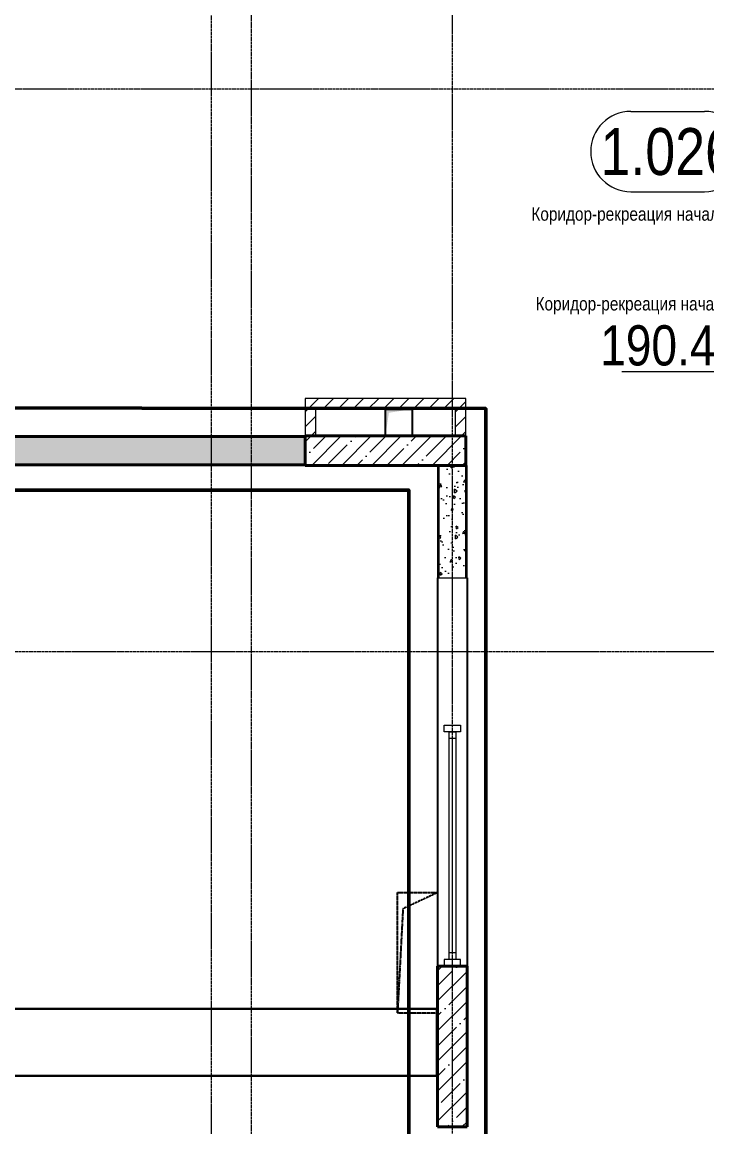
# Model space of a CAD drawing. Header units: millimetres. Extents: x -7155 to 483283, y -227682 to 148426.
# Drawn here: x 4588 to 9700, y 17750 to 26000 of the extents above; entities that cross this region are included whole.
import ezdxf
from ezdxf.enums import TextEntityAlignment as Align

# ---------------------------------------------------------------- set-up
doc = ezdxf.new("R2010")
doc.units = ezdxf.units.MM
for name, pattern in [('CENTER2', [28.575, 19.05, -3.175, 3.175, -3.175]), ('HIDDEN', [9.525, 6.35, -3.175]), ('HIDDEN2', [4.7625, 3.175, -1.5875])]:
    doc.linetypes.add(name, pattern=pattern)
doc.layers.get('Defpoints').update_dxf_attribs({"color": 140})
for name, color, linetype, lineweight, true_color in [('A-AREA', 7, 'Continuous', 15, 0x7f7f7f), ('АР_Оси_РД_100', 7, 'Continuous', 0, 0x525252), ('РД_Витраж_вн', 7, 'Continuous', 25, 0x148aff), ('РД_Оси_100', 7, 'Continuous', 0, 0x525252), ('РД_проем_инж перемыч_фахверк', 7, 'Continuous', 18, 0xff1f1f)]:
    doc.layers.add(name, color=color, linetype=linetype, lineweight=lineweight, true_color=true_color)
for name, color, linetype, lineweight in [('АР_Area', 5, 'Continuous', 5), ('АР_Колонны', 70, 'Continuous', 30), ('АР_Окна', 4, 'Continuous', 5), ('АР_площадь пом', 5, 'Continuous', 5), ('АР_Стены ЖБ', 7, 'Continuous', 30), ('АР_Стены ПЕНОблок', 52, 'Continuous', 20), ('АР_Тонкая', 254, 'Continuous', 5), ('АР_Штриховка', 8, 'Continuous', 0), ('осново', 7, 'Continuous', 30)]:
    doc.layers.add(name, color=color, linetype=linetype, lineweight=lineweight)
doc.layers.add('РД_Проем', color=230, linetype='Continuous', lineweight=0, plot=False)
doc.styles.add('style1', font='ARIALN.TTF')

# ---------------------------------------------------------------- blocks, each defined once
blk = doc.blocks.new('СОШ_2200_АР_ОСИ_М100_28.05.24')
at = {"layer": 'АР_Оси_РД_100', "linetype": 'CENTER2'}
blk.add_line((-5954.958, 21300), (29555, 21300), dxfattribs=at)
for points in [[(5849.555, 139938.679), (6000, 139538.679), (6000, -6194.559)], [(6300, -6195.83), (6300, 139538.679), (6450, 139938.679)], [(7800, -6155), (7800, 139938.679)], [(29555, 25500), (-5954.958, 25500)]]:
    blk.add_lwpolyline(points, dxfattribs=at)
blk = doc.blocks.new('MOK-МаркаПом_овал_ареал')
for p, q in [((-2.75, 3), (2.75, 3)), ((-2.75, -3), (2.75, -3))]:
    blk.add_line(p, q)
for centre, radius, start, end in [((-2.75, 0), 3, 90, 270), ((2.75, 0), 3, 270, 90), ((-3.75, 0), 3.5, 0, 0.00095)]:
    blk.add_arc(centre, radius, start, end)
at = {"color": 0, "style": 'style1'}
blk.add_attdef('АР-ПОМЕЩЕНИЕ:НОМЕР', text='', height=3.5, dxfattribs=at).set_placement((0, 0), align=Align.MIDDLE)
blk = doc.blocks.new('MOK-МаркаПомещения1')
at = {"layer": 'A-AREA', "color": 0}
blk.add_line((-3.651, -1.944), (3.649, -1.944), dxfattribs=at)
at = {"layer": 'A-AREA', "color": 0, "style": 'style1'}
blk.add_attdef('АР-ПОМЕЩЕНИЕ:ПЛОЩАДЬ', text='', height=3, dxfattribs=at).set_placement((0, 0), align=Align.MIDDLE)

msp = doc.modelspace()

# ---------------------------------------------------------------- hatches: boundary and pattern name
at = {"layer": 'АР_Штриховка', "linetype": 'Continuous', "lineweight": 0, "ltscale": 0.5, "true_color": 0x000000}
h = msp.add_hatch(dxfattribs=at)
h.set_pattern_fill('ANSI31', color=18, scale=25, angle=-360, style=0)
h.paths.add_polyline_path([(6780, 23110), (6700, 23190), (6700, 22910), (6780, 22910)], flags=0)
h = msp.add_hatch(dxfattribs=at)
h.set_pattern_fill('ANSI31', color=18, scale=25, style=0)
h.paths.add_polyline_path([(7820.6, 23110), (7900.6, 23190), (6700, 23190), (6780, 23110)], flags=0)
h = msp.add_hatch(dxfattribs=at)
h.set_pattern_fill('ANSI31', color=18, scale=25, style=0)
h.paths.add_polyline_path([(7820.6, 22910), (7900.6, 22910), (7900.6, 23190), (7820.6, 23110)], flags=0)
at = {"layer": 'АР_Штриховка', "linetype": 'Continuous', "lineweight": 0, "true_color": 0x000000}
h = msp.add_hatch(dxfattribs=at)
h.set_pattern_fill('AR-CONC', color=18, angle=45, style=0)
h.paths.add_polyline_path([(120, 22900), (120, 22700), (6700, 22700), (6700, 22900)], flags=0)
at = {"layer": 'АР_Штриховка', "linetype": 'Continuous', "lineweight": 5, "true_color": 0x000000}
h = msp.add_hatch(dxfattribs=at)
h.set_pattern_fill('ANSI35', color=18, scale=25, angle=1.3e-14, style=0)
h.paths.add_polyline_path([(7900, 22690), (7900, 22910), (6700, 22910), (6700, 22690)], flags=0)
at = {"layer": 'АР_Штриховка', "linetype": 'Continuous', "lineweight": 0, "true_color": 0x000000}
h = msp.add_hatch(dxfattribs=at)
h.set_pattern_fill('AR-CONC', color=18, angle=45, style=0)
h.paths.add_polyline_path([(7700, 21850), (7900, 21850), (7900, 22690), (7700, 22690)], flags=0)
at = {"layer": 'АР_Штриховка', "linetype": 'Continuous', "lineweight": 5, "true_color": 0x000000}
h = msp.add_hatch(dxfattribs=at)
h.set_pattern_fill('ANSI35', color=18, scale=25, style=0)
h.paths.add_polyline_path([(7910, 18950), (7690, 18950), (7690, 17750), (7910, 17750)], flags=0)

# ---------------------------------------------------------------- linework, layer by layer
at = {"color": 18, "linetype": 'Continuous', "true_color": 0x000000}
for p, q in [((7299.7, 22910, -133.9), (7299.7, 23110, -133.9)), ((7299.7, 23110, -133.9), (7499.7, 23110, -133.9)), ((7499.7, 23110, -133.9), (7499.7, 22910, -133.9)), ((7499.7, 22910, -133.9), (7299.7, 22910, -133.9))]:
    msp.add_line(p, q, dxfattribs=at)
at = {"color": 18, "linetype": 'HIDDEN', "ltscale": 0.07, "true_color": 0x000000}
for p, q in [((7390, 19500), (7690, 19500)), ((7390, 18600), (7390, 19500)), ((7690, 19500), (7431, 19378.8)), ((7690, 19500), (7690, 18600)), ((7431, 19378.8), (7390, 18600)), ((7690, 18600), (7390, 18600))]:
    msp.add_line(p, q, dxfattribs=at)
at = {"color": 1, "lineweight": 50}
msp.add_lwpolyline([(12013, 13770), (8049, 13770), (8049, 23114), (8049, 23114), (340.2, 23121.1), (340.2, 26400), (8107, 26400), (8107, 38493), (11900, 38493), (11906.3, 33940.1), (11084, 33940.1), (11084, 32130), (11084, 25094), (20554, 25094), (20520, 26066), (26487, 26066), (26487, 25653), (27232, 25653), (27232, 22077), (26434, 22077), (26434, 21700), (11906, 21700), (11906, 13770)], dxfattribs=at)
msp.add_lwpolyline([(7474, 13867), (310, 13867), (310, 22504.8), (7474, 22504.8)], close=True, dxfattribs=at)
at = {"color": 18, "linetype": 'Continuous', "true_color": 0x000000}
msp.add_solid([(7299.7, 22910, -133.9), (7299.7, 23110, -133.9), (7326.6, 23082.7, -133.9), (7499.7, 23110, -133.9)], dxfattribs=at)
at = {"layer": 'АР_Колонны', "color": 18, "linetype": 'HIDDEN2', "lineweight": 25, "true_color": 0x000000}
for p, q in [((6700, 22910), (7900, 22910)), ((6700, 22690), (6700, 22910)), ((7900, 22910), (7900, 22690)), ((7900, 22690), (6700, 22690)), ((7690, 18950), (7910, 18950)), ((7690, 17750), (7690, 18950)), ((7910, 18950), (7910, 17750)), ((7910, 17750), (7690, 17750))]:
    msp.add_line(p, q, dxfattribs=at)
at = {"layer": 'АР_Колонны', "color": 18, "linetype": 'Continuous', "lineweight": 30, "true_color": 0x000000}
for p, q in [((6700, 22910), (6700, 22690)), ((7900, 22910), (6700, 22910)), ((7900, 22690), (7900, 22910)), ((6700, 22690), (7900, 22690)), ((7690, 18950), (7690, 17750)), ((7910, 18950), (7690, 18950)), ((7910, 17750), (7910, 18950)), ((7690, 17750), (7910, 17750))]:
    msp.add_line(p, q, dxfattribs=at)
at = {"layer": 'АР_Окна', "color": 18, "linetype": 'Continuous', "lineweight": 5, "true_color": 0x000000}
for p, q in [((7690, 18950), (7690, 20750)), ((7910, 18950), (7910, 20750)), ((7825, 20650), (7775, 20650)), ((7800, 19050), (7800, 20650)), ((7825, 19050), (7775, 19050))]:
    msp.add_line(p, q, dxfattribs=at)
for points in [[(7740, 20700), (7740, 20750), (7860, 20750), (7860, 20700)], [(7825, 19000), (7775, 19000), (7775, 20700), (7825, 20700)], [(7740, 19000), (7740, 18950), (7860, 18950), (7860, 19000)]]:
    msp.add_lwpolyline(points, close=True, dxfattribs=at)
at = {"layer": 'АР_Стены ЖБ', "color": 18, "linetype": 'Continuous', "lineweight": 40, "true_color": 0x000000}
for p, q in [((7900, 22910), (6700, 22910)), ((6700, 22910), (6700, 22690)), ((7900, 22690), (7900, 22910)), ((6700, 22690), (7900, 22690)), ((7910, 18950), (7690, 18950)), ((7690, 18950), (7690, 17750)), ((7910, 17750), (7910, 18950)), ((7690, 17750), (7910, 17750))]:
    msp.add_line(p, q, dxfattribs=at)
at = {"layer": 'АР_Стены ПЕНОблок', "color": 18, "linetype": 'Continuous', "lineweight": 20, "true_color": 0x000000}
for p, q in [((6700, 23190), (6700, 22910)), ((7900.6, 23190), (6700, 23190)), ((7900.6, 22910), (7900.6, 23190)), ((6780, 22910), (6780, 23110)), ((6780, 23110), (7820.6, 23110)), ((7820.6, 23110), (7820.6, 22910)), ((6700, 22900), (120, 22900)), ((6700, 22910), (6780, 22910)), ((6700, 22700), (6700, 22900)), ((7820.6, 22910), (7900.6, 22910)), ((120, 22700), (6700, 22700)), ((7900, 22690), (7700, 22690)), ((7700, 22690), (7700, 21850)), ((7900, 21850), (7900, 22690)), ((7700, 21850), (7900, 21850))]:
    msp.add_line(p, q, dxfattribs=at)
at = {"layer": 'АР_Тонкая', "color": 18, "linetype": 'Continuous', "lineweight": 0, "true_color": 0x000000}
for p, q in [((6700, 22910), (120, 22910)), ((120, 22900), (6700, 22900)), ((6700, 22900), (6700, 22910)), ((6700, 22700), (120, 22700)), ((120, 22690), (6700, 22690)), ((6700, 22690), (6700, 22700)), ((7700, 22690), (7690, 22690)), ((7690, 22690), (7690, 21850)), ((7700, 21850), (7700, 22690)), ((7910, 22690), (7900, 22690)), ((7900, 22690), (7900, 21850)), ((7910, 21850), (7910, 22690)), ((7690, 21850), (7700, 21850)), ((7900, 21850), (7910, 21850))]:
    msp.add_line(p, q, dxfattribs=at)
at = {"layer": 'осново', "color": 3}
msp.add_lwpolyline([(120, 18632.2), (7685.2, 18632.2), (7685.2, 18132.2), (120, 18132.2)], close=True, dxfattribs=at)
at = {"layer": 'РД_Витраж_вн', "color": 18, "linetype": 'Continuous', "lineweight": 25, "true_color": 0x000000}
for p, q in [((7690, 21850), (7690, 18950)), ((7910, 21850), (7910, 18950))]:
    msp.add_line(p, q, dxfattribs=at)
at = {"layer": 'РД_Проем', "color": 18, "linetype": 'Continuous', "lineweight": 0, "true_color": 0x000000}
for p, q in [((7690, 21850), (7690, 18950)), ((7910, 21850), (7910, 18950))]:
    msp.add_line(p, q, dxfattribs=at)
at = {"layer": 'РД_проем_инж перемыч_фахверк', "color": 18, "linetype": 'Continuous', "lineweight": 18, "true_color": 0x000000}
for p, q in [((7690, 21850), (7690, 18950)), ((7910, 21850), (7910, 18950))]:
    msp.add_line(p, q, dxfattribs=at)

# ---------------------------------------------------------------- block references
at = {"layer": 'АР_Area', "color": 18, "linetype": 'Continuous', "lineweight": 5, "true_color": 0x000000}
ref = msp.add_blockref('MOK-МаркаПом_овал_ареал', (9407.7, 25033.4), dxfattribs=dict(at, xscale=100, yscale=100, zscale=100))
ref.add_attrib('АР-ПОМЕЩЕНИЕ:НОМЕР', '1.026', dxfattribs={"layer": '0', "color": 0, "height": 350, "style": 'style1'}).set_placement((9407.7, 25033.4), align=Align.MIDDLE)
ref.add_attrib('АР-ПОМЕЩЕНИЕ:НАИМЕНОВАНИЕ', 'Коридор-рекреация начальная школа', dxfattribs={"layer": 'Defpoints', "color": 2, "height": 100, "style": 'style1'}).set_placement((9398.3, 24552), align=Align.MIDDLE)
at = {"layer": 'АР_площадь пом', "color": 18, "linetype": 'Continuous', "lineweight": 5, "true_color": 0x000000}
ref = msp.add_blockref('MOK-МаркаПомещения1', (9429.4, 23586.2), dxfattribs=dict(at, xscale=100, yscale=100, zscale=100))
ref.add_attrib('АР-ПОМЕЩЕНИЕ:НАИМЕНОВАНИЕ', 'Коридор-рекреация начальная школа', dxfattribs={"layer": 'Defpoints', "height": 100, "style": 'style1'}).set_placement((9429.4, 23881.7), align=Align.MIDDLE)
ref.add_attrib('АР-ПОМЕЩЕНИЕ:ПЛОЩАДЬ', '190.48', dxfattribs={"layer": 'A-AREA', "color": 0, "height": 300, "style": 'style1'}).set_placement((9429.4, 23586.2), align=Align.MIDDLE)
at = {"layer": 'РД_Оси_100'}
msp.add_blockref('СОШ_2200_АР_ОСИ_М100_28.05.24', (0, 0), dxfattribs=at)

doc.saveas('drawing.dxf')
